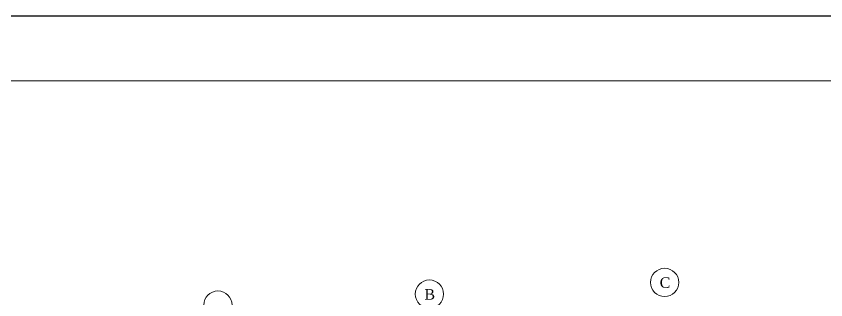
# Model space of a CAD drawing. Header units: inches. Extents: x -412 to 2766, y -9590 to -2111.
# Drawn here: x 238 to 816, y -7545 to -7342 of the extents above; entities that cross this region are included whole.
import ezdxf

# ---------------------------------------------------------------- set-up
doc = ezdxf.new("R2010")
doc.units = ezdxf.units.IN
doc.header["$LTSCALE"] = 0.5
doc.header["$MEASUREMENT"] = 0
for name, color, linetype, lineweight in [('ELE1', 3, 'Continuous', 9), ('Profile ele', 4, 'Continuous', 25), ('TEXT', 220, 'Continuous', 9), ('window', 6, 'Continuous', 13)]:
    doc.layers.add(name, color=color, linetype=linetype, lineweight=lineweight)
doc.styles.get("Standard").update_dxf_attribs({"font": 'arial.ttf'})

# ---------------------------------------------------------------- blocks, each defined once
blk = doc.blocks.new('55')
at = {"layer": 'window', "linetype": 'Continuous', "lineweight": 5, "ltscale": 0.5}
for centre in [(-17148.42, -12518.39), (-17316.34, -12526.76), (-17467.34, -12534.61)]:
    blk.add_circle(centre, 10.1, dxfattribs=at)
at = {"layer": 'TEXT', "char_height": 7.5, "attachment_point": 5}
for s, insert in [('{\\fTimes New Roman|b0|i0|c0|p18;\\C1;C}', (-17148.17, -12518.57)), ('{\\fTimes New Roman|b0|i0|c0|p18;\\C1;B}', (-17316.09, -12526.93))]:
    blk.add_mtext(s, dxfattribs=dict(at, insert=insert))

msp = doc.modelspace()

# ---------------------------------------------------------------- linework, layer by layer
at = {"layer": 'Defpoints'}
msp.add_lwpolyline([(2766.09, -7342.34), (-411.51, -7342.34), (-411.51, -9590.31), (2766.09, -9590.31)], close=True, dxfattribs=at)
at = {"layer": 'ELE1'}
msp.add_lwpolyline([(-365.19, -7388.66), (2719.77, -7388.66), (2719.77, -9543.99), (-365.19, -9543.99)], close=True, dxfattribs=at)

# ---------------------------------------------------------------- block references
at = {"layer": 'Profile ele'}
msp.add_blockref('55', (17849.08, 4985.75), dxfattribs=at)

doc.saveas('drawing.dxf')
